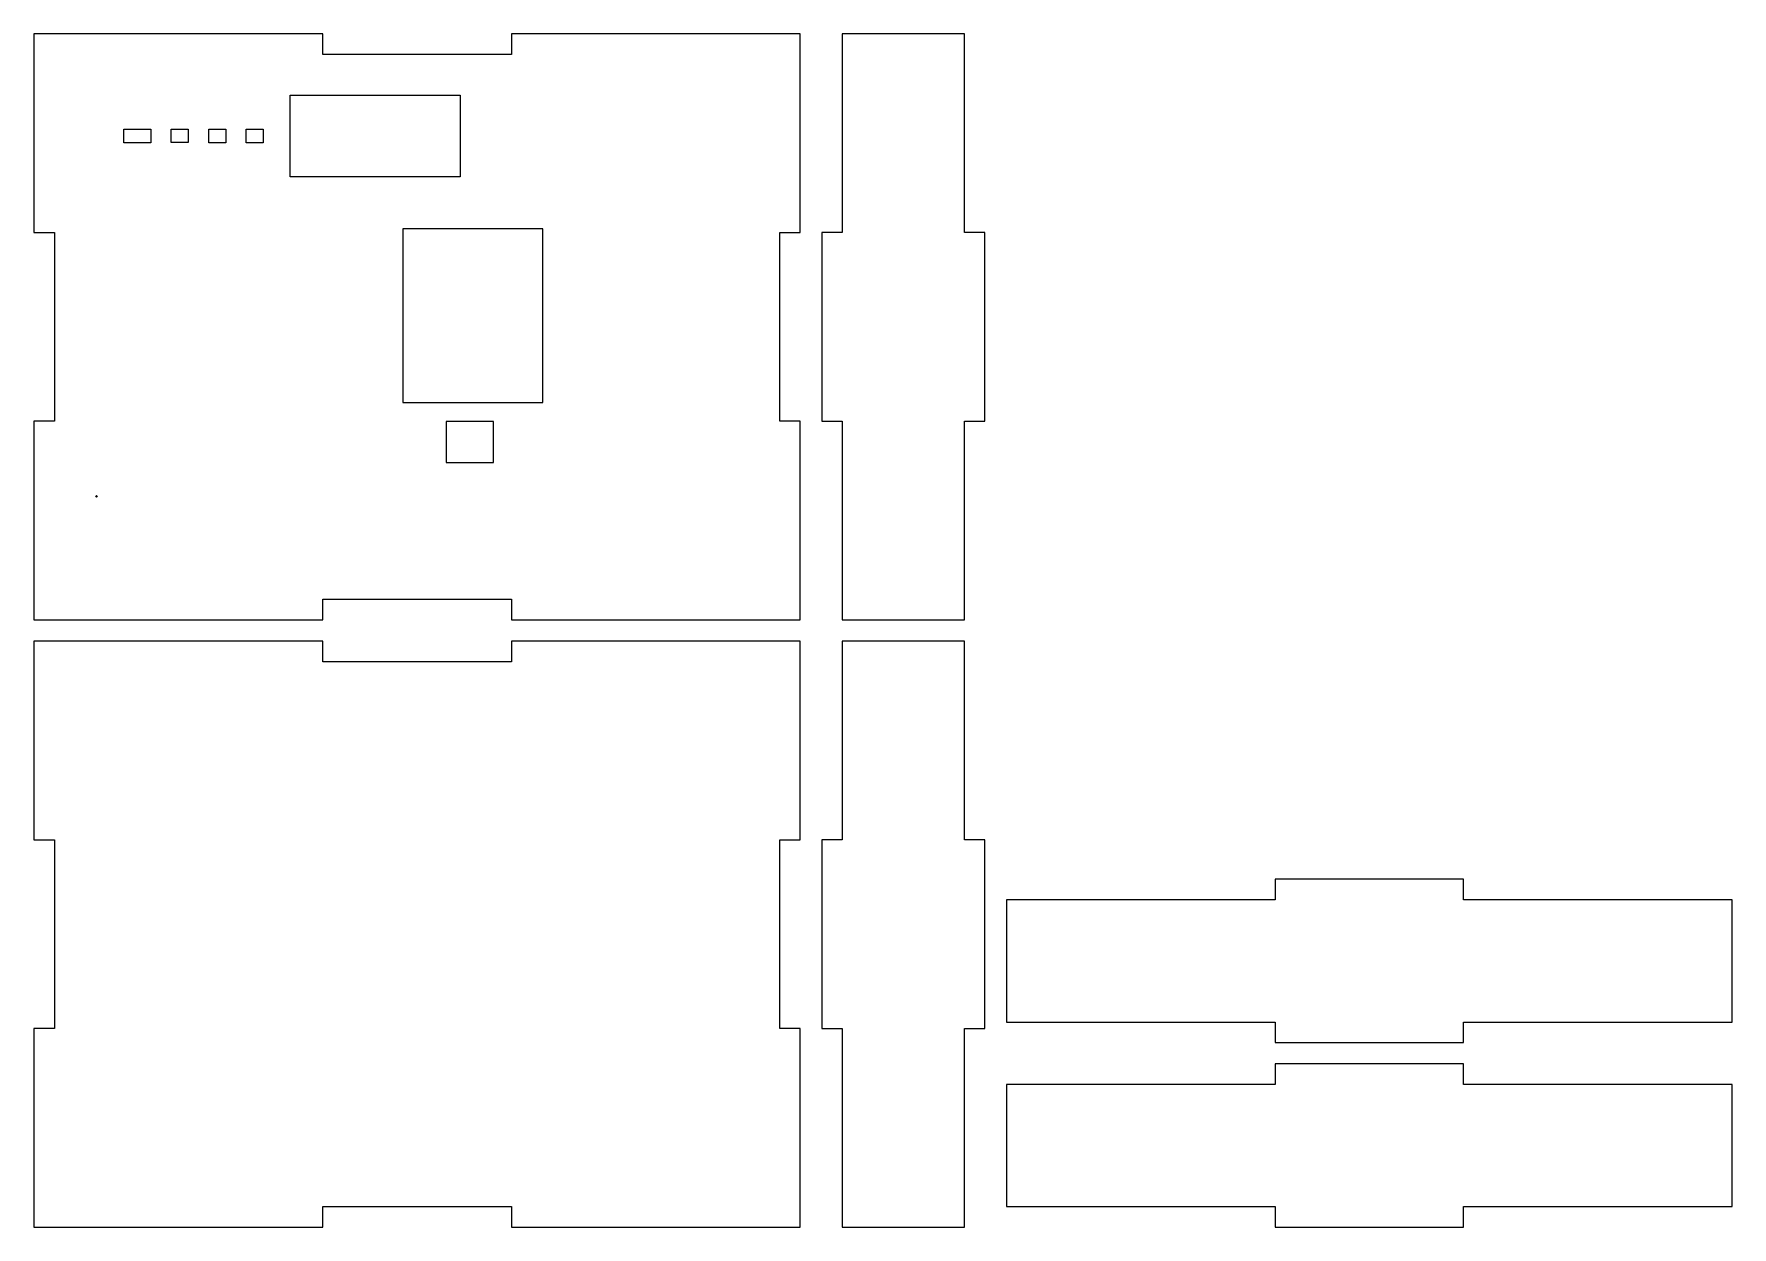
# Model space of a CAD drawing. Header units: inches. Extents: x -17 to -7.17, y 4.09 to 11.
import ezdxf

# ---------------------------------------------------------------- set-up
doc = ezdxf.new("R2010")
doc.units = ezdxf.units.IN
doc.header["$MEASUREMENT"] = 0
for name, color, linetype in [('back_outsideCutPath', 7, 'Continuous'), ('bottom_outsideCutPath', 7, 'Continuous'), ('front_outsideCutPath', 7, 'Continuous'), ('left_outsideCutPath', 7, 'Continuous'), ('right_outsideCutPath', 7, 'Continuous'), ('top_outsideCutPath', 7, 'Continuous')]:
    doc.layers.add(name, color=color, linetype=linetype)

msp = doc.modelspace()

# ---------------------------------------------------------------- linework, layer by layer
at = {"layer": 'back_outsideCutPath', "lineweight": 9}
for points in [[(-17.003, 10.9999), (-17.003, 10.9999), (-17.003, 9.8502), (-17.003, 9.8502)], [(-16.4222, 10.9999), (-16.4222, 10.9999), (-17.003, 10.9999), (-17.003, 10.9999)], [(-15.3307, 10.9999), (-15.3307, 10.9999), (-16.4222, 10.9999), (-16.4222, 10.9999)], [(-15.3307, 10.8819), (-15.3307, 10.8819), (-15.3307, 10.9999), (-15.3307, 10.9999)], [(-12.567, 10.9999), (-12.567, 10.9999), (-14.2392, 10.9999), (-14.2392, 10.9999)], [(-14.2392, 10.9999), (-14.2392, 10.9999), (-14.2392, 10.8819), (-14.2392, 10.8819)], [(-12.567, 10.9417), (-12.567, 10.9417), (-12.567, 10.9999), (-12.567, 10.9999)], [(-12.567, 9.8502), (-12.567, 9.8502), (-12.567, 10.9417), (-12.567, 10.9417)], [(-14.2392, 10.8819), (-14.2392, 10.8819), (-15.3307, 10.8819), (-15.3307, 10.8819)], [(-17.003, 9.8502), (-17.003, 9.8502), (-16.885, 9.8502), (-16.885, 9.8502)], [(-16.885, 9.8502), (-16.885, 9.8502), (-16.885, 8.7587), (-16.885, 8.7587)], [(-12.685, 8.7587), (-12.685, 8.7587), (-12.685, 9.8502), (-12.685, 9.8502)], [(-12.685, 9.8502), (-12.685, 9.8502), (-12.567, 9.8502), (-12.567, 9.8502)], [(-16.885, 8.7587), (-16.885, 8.7587), (-17.003, 8.7587), (-17.003, 8.7587)], [(-17.003, 8.7587), (-17.003, 8.7587), (-17.003, 7.6672), (-17.003, 7.6672)], [(-12.567, 8.7587), (-12.567, 8.7587), (-12.685, 8.7587), (-12.685, 8.7587)], [(-12.567, 7.6089), (-12.567, 7.6089), (-12.567, 8.7587), (-12.567, 8.7587)], [(-15.3307, 7.6089), (-15.3307, 7.6089), (-15.3307, 7.7269), (-15.3307, 7.7269)], [(-15.3307, 7.7269), (-15.3307, 7.7269), (-14.2392, 7.7269), (-14.2392, 7.7269)], [(-14.2392, 7.7269), (-14.2392, 7.7269), (-14.2392, 7.6089), (-14.2392, 7.6089)], [(-17.003, 7.6672), (-17.003, 7.6672), (-17.003, 7.6089), (-17.003, 7.6089)], [(-17.003, 7.6089), (-17.003, 7.6089), (-15.3307, 7.6089), (-15.3307, 7.6089)], [(-14.2392, 7.6089), (-14.2392, 7.6089), (-13.1477, 7.6089), (-13.1477, 7.6089)], [(-13.1477, 7.6089), (-13.1477, 7.6089), (-12.567, 7.6089), (-12.567, 7.6089)]]:
    msp.add_open_spline(points, degree=3, dxfattribs=at)
at = {"layer": 'bottom_outsideCutPath', "lineweight": 9}
for points in [[(-8.7272, 6.1059), (-8.7272, 6.1059), (-9.8187, 6.1059), (-9.8187, 6.1059)], [(-9.8187, 6.1059), (-9.8187, 6.1059), (-9.8187, 5.9879), (-9.8187, 5.9879)], [(-8.7272, 5.9879), (-8.7272, 5.9879), (-8.7272, 6.1059), (-8.7272, 6.1059)], [(-11.373, 5.9879), (-11.373, 5.9879), (-11.373, 5.2799), (-11.373, 5.2799)], [(-10.9102, 5.9879), (-10.9102, 5.9879), (-11.373, 5.9879), (-11.373, 5.9879)], [(-9.8187, 5.9879), (-9.8187, 5.9879), (-10.9102, 5.9879), (-10.9102, 5.9879)], [(-7.173, 5.9879), (-7.173, 5.9879), (-8.7272, 5.9879), (-8.7272, 5.9879)], [(-7.173, 5.2799), (-7.173, 5.2799), (-7.173, 5.9879), (-7.173, 5.9879)], [(-11.373, 5.2799), (-11.373, 5.2799), (-9.8187, 5.2799), (-9.8187, 5.2799)], [(-9.8187, 5.2799), (-9.8187, 5.2799), (-9.8187, 5.1619), (-9.8187, 5.1619)], [(-8.7272, 5.1619), (-8.7272, 5.1619), (-8.7272, 5.2799), (-8.7272, 5.2799)], [(-8.7272, 5.2799), (-8.7272, 5.2799), (-7.6357, 5.2799), (-7.6357, 5.2799)], [(-7.6357, 5.2799), (-7.6357, 5.2799), (-7.173, 5.2799), (-7.173, 5.2799)], [(-9.8187, 5.1619), (-9.8187, 5.1619), (-8.7272, 5.1619), (-8.7272, 5.1619)]]:
    msp.add_open_spline(points, degree=3, dxfattribs=at)
at = {"layer": 'front_outsideCutPath', "color": 250, "lineweight": 18}
msp.add_lwpolyline([(-14.8668, 8.867), (-14.0564, 8.867), (-14.0564, 9.8712), (-14.8668, 9.8712), (-14.8668, 8.867)], close=True, dxfattribs=at)
at = {"layer": 'front_outsideCutPath', "color": 250, "lineweight": 9}
msp.add_lwpolyline([(-14.6176, 8.5197), (-14.342, 8.5197), (-14.342, 8.7559), (-14.6176, 8.7559), (-14.6176, 8.5197)], close=True, dxfattribs=at)
at = {"layer": 'front_outsideCutPath', "lineweight": 9}
for points in [[(-15.519, 10.1735), (-15.519, 10.1735), (-15.519, 10.6459), (-15.519, 10.6459)], [(-15.519, 10.6459), (-15.519, 10.6459), (-14.5348, 10.6459), (-14.5348, 10.6459)], [(-14.5348, 10.6459), (-14.5348, 10.6459), (-14.5348, 10.1735), (-14.5348, 10.1735)], [(-16.4836, 10.4491), (-16.4836, 10.4491), (-16.3261, 10.4491), (-16.3261, 10.4491)], [(-16.4836, 10.3703), (-16.4836, 10.3703), (-16.4836, 10.4491), (-16.4836, 10.4491)], [(-16.3261, 10.4491), (-16.3261, 10.4491), (-16.3261, 10.3703), (-16.3261, 10.3703)], [(-16.208, 10.4491), (-16.208, 10.4491), (-16.1096, 10.4491), (-16.1096, 10.4491)], [(-16.208, 10.3717), (-16.208, 10.3717), (-16.208, 10.4491), (-16.208, 10.4491)], [(-16.1096, 10.4491), (-16.1096, 10.4491), (-16.1096, 10.3717), (-16.1096, 10.3717)], [(-15.9914, 10.4491), (-15.9914, 10.4491), (-15.893, 10.4491), (-15.893, 10.4491)], [(-15.9914, 10.3703), (-15.9914, 10.3703), (-15.9914, 10.4491), (-15.9914, 10.4491)], [(-15.893, 10.4491), (-15.893, 10.4491), (-15.893, 10.3703), (-15.893, 10.3703)], [(-15.7749, 10.4491), (-15.7749, 10.4491), (-15.6765, 10.4491), (-15.6765, 10.4491)], [(-15.7749, 10.3703), (-15.7749, 10.3703), (-15.7749, 10.4491), (-15.7749, 10.4491)], [(-15.6765, 10.4491), (-15.6765, 10.4491), (-15.6765, 10.3703), (-15.6765, 10.3703)], [(-16.3261, 10.3703), (-16.3261, 10.3703), (-16.4836, 10.3703), (-16.4836, 10.3703)], [(-16.1096, 10.3717), (-16.1096, 10.3717), (-16.208, 10.3717), (-16.208, 10.3717)], [(-15.893, 10.3703), (-15.893, 10.3703), (-15.9914, 10.3703), (-15.9914, 10.3703)], [(-15.6765, 10.3703), (-15.6765, 10.3703), (-15.7749, 10.3703), (-15.7749, 10.3703)], [(-14.5348, 10.1735), (-14.5348, 10.1735), (-15.519, 10.1735), (-15.519, 10.1735)], [(-17.003, 7.4839), (-17.003, 7.4839), (-17.003, 6.3342), (-17.003, 6.3342)], [(-16.4222, 7.4839), (-16.4222, 7.4839), (-17.003, 7.4839), (-17.003, 7.4839)], [(-15.3307, 7.4839), (-15.3307, 7.4839), (-16.4222, 7.4839), (-16.4222, 7.4839)], [(-15.3307, 7.3659), (-15.3307, 7.3659), (-15.3307, 7.4839), (-15.3307, 7.4839)], [(-12.567, 7.4839), (-12.567, 7.4839), (-14.2392, 7.4839), (-14.2392, 7.4839)], [(-14.2392, 7.4839), (-14.2392, 7.4839), (-14.2392, 7.3659), (-14.2392, 7.3659)], [(-12.567, 7.4257), (-12.567, 7.4257), (-12.567, 7.4839), (-12.567, 7.4839)], [(-12.567, 6.3342), (-12.567, 6.3342), (-12.567, 7.4257), (-12.567, 7.4257)], [(-14.2392, 7.3659), (-14.2392, 7.3659), (-15.3307, 7.3659), (-15.3307, 7.3659)], [(-17.003, 6.3342), (-17.003, 6.3342), (-16.885, 6.3342), (-16.885, 6.3342)], [(-16.885, 6.3342), (-16.885, 6.3342), (-16.885, 5.2427), (-16.885, 5.2427)], [(-12.685, 5.2427), (-12.685, 5.2427), (-12.685, 6.3342), (-12.685, 6.3342)], [(-12.685, 6.3342), (-12.685, 6.3342), (-12.567, 6.3342), (-12.567, 6.3342)], [(-16.885, 5.2427), (-16.885, 5.2427), (-17.003, 5.2427), (-17.003, 5.2427)], [(-17.003, 5.2427), (-17.003, 5.2427), (-17.003, 4.1512), (-17.003, 4.1512)], [(-12.567, 5.2427), (-12.567, 5.2427), (-12.685, 5.2427), (-12.685, 5.2427)], [(-12.567, 4.0929), (-12.567, 4.0929), (-12.567, 5.2427), (-12.567, 5.2427)], [(-17.003, 4.1512), (-17.003, 4.1512), (-17.003, 4.0929), (-17.003, 4.0929)], [(-15.3307, 4.0929), (-15.3307, 4.0929), (-15.3307, 4.2109), (-15.3307, 4.2109)], [(-15.3307, 4.2109), (-15.3307, 4.2109), (-14.2392, 4.2109), (-14.2392, 4.2109)], [(-14.2392, 4.2109), (-14.2392, 4.2109), (-14.2392, 4.0929), (-14.2392, 4.0929)], [(-17.003, 4.0929), (-17.003, 4.0929), (-15.3307, 4.0929), (-15.3307, 4.0929)], [(-14.2392, 4.0929), (-14.2392, 4.0929), (-13.1477, 4.0929), (-13.1477, 4.0929)], [(-13.1477, 4.0929), (-13.1477, 4.0929), (-12.567, 4.0929), (-12.567, 4.0929)]]:
    msp.add_open_spline(points, degree=3, dxfattribs=at)
msp.add_open_spline([(-16.6371, 8.3231), (-16.6371, 8.3253), (-16.6389, 8.327), (-16.6411, 8.327), (-16.6432, 8.327), (-16.645, 8.3253), (-16.645, 8.3231), (-16.645, 8.3209), (-16.6432, 8.3191), (-16.6411, 8.3191), (-16.6389, 8.3191), (-16.6371, 8.3209), (-16.6371, 8.3231)], degree=3, knots=[0, 0, 0, 0, 0.25, 0.25, 0.25, 0.5, 0.5, 0.5, 0.75, 0.75, 0.75, 1, 1, 1, 1], dxfattribs=at)
msp.add_open_spline([(-16.6371, 8.3231), (-16.6371, 8.3253), (-16.6389, 8.327), (-16.6411, 8.327), (-16.6432, 8.327), (-16.645, 8.3253), (-16.645, 8.3231), (-16.645, 8.3209), (-16.6432, 8.3191), (-16.6411, 8.3191), (-16.6389, 8.3191), (-16.6371, 8.3209), (-16.6371, 8.3231)], degree=3, knots=[0, 0, 0, 0, 0.25, 0.25, 0.25, 0.5, 0.5, 0.5, 0.75, 0.75, 0.75, 1, 1, 1, 1], dxfattribs=at)
msp.add_open_spline([(-16.6371, 8.3231), (-16.6371, 8.3253), (-16.6389, 8.327), (-16.6411, 8.327), (-16.6432, 8.327), (-16.645, 8.3253), (-16.645, 8.3231), (-16.645, 8.3209), (-16.6432, 8.3191), (-16.6411, 8.3191), (-16.6389, 8.3191), (-16.6371, 8.3209), (-16.6371, 8.3231)], degree=3, knots=[0, 0, 0, 0, 0.25, 0.25, 0.25, 0.5, 0.5, 0.5, 0.75, 0.75, 0.75, 1, 1, 1, 1], dxfattribs=at)
at = {"layer": 'left_outsideCutPath', "lineweight": 9}
for points in [[(-12.324, 7.4839), (-12.324, 7.4839), (-12.324, 6.3342), (-12.324, 6.3342)], [(-11.616, 7.4839), (-11.616, 7.4839), (-12.324, 7.4839), (-12.324, 7.4839)], [(-11.616, 7.4257), (-11.616, 7.4257), (-11.616, 7.4839), (-11.616, 7.4839)], [(-11.616, 6.3342), (-11.616, 6.3342), (-11.616, 7.4257), (-11.616, 7.4257)], [(-12.324, 6.3342), (-12.324, 6.3342), (-12.442, 6.3342), (-12.442, 6.3342)], [(-12.442, 6.3342), (-12.442, 6.3342), (-12.442, 5.2427), (-12.442, 5.2427)], [(-11.498, 6.3342), (-11.498, 6.3342), (-11.616, 6.3342), (-11.616, 6.3342)], [(-11.498, 5.2427), (-11.498, 5.2427), (-11.498, 6.3342), (-11.498, 6.3342)], [(-12.442, 5.2427), (-12.442, 5.2427), (-12.324, 5.2427), (-12.324, 5.2427)], [(-12.324, 5.2427), (-12.324, 5.2427), (-12.324, 4.1512), (-12.324, 4.1512)], [(-11.616, 4.0929), (-11.616, 4.0929), (-11.616, 5.2427), (-11.616, 5.2427)], [(-11.616, 5.2427), (-11.616, 5.2427), (-11.498, 5.2427), (-11.498, 5.2427)], [(-12.324, 4.1512), (-12.324, 4.1512), (-12.324, 4.0929), (-12.324, 4.0929)], [(-12.324, 4.0929), (-12.324, 4.0929), (-11.616, 4.0929), (-11.616, 4.0929)]]:
    msp.add_open_spline(points, degree=3, dxfattribs=at)
at = {"layer": 'right_outsideCutPath', "lineweight": 9}
for points in [[(-12.324, 10.9999), (-12.324, 10.9999), (-12.324, 9.8502), (-12.324, 9.8502)], [(-11.616, 10.9999), (-11.616, 10.9999), (-12.324, 10.9999), (-12.324, 10.9999)], [(-11.616, 10.9417), (-11.616, 10.9417), (-11.616, 10.9999), (-11.616, 10.9999)], [(-11.616, 9.8502), (-11.616, 9.8502), (-11.616, 10.9417), (-11.616, 10.9417)], [(-12.324, 9.8502), (-12.324, 9.8502), (-12.442, 9.8502), (-12.442, 9.8502)], [(-12.442, 9.8502), (-12.442, 9.8502), (-12.442, 8.7587), (-12.442, 8.7587)], [(-11.498, 9.8502), (-11.498, 9.8502), (-11.616, 9.8502), (-11.616, 9.8502)], [(-11.498, 8.7587), (-11.498, 8.7587), (-11.498, 9.8502), (-11.498, 9.8502)], [(-12.442, 8.7587), (-12.442, 8.7587), (-12.324, 8.7587), (-12.324, 8.7587)], [(-12.324, 8.7587), (-12.324, 8.7587), (-12.324, 7.6672), (-12.324, 7.6672)], [(-11.616, 7.6089), (-11.616, 7.6089), (-11.616, 8.7587), (-11.616, 8.7587)], [(-11.616, 8.7587), (-11.616, 8.7587), (-11.498, 8.7587), (-11.498, 8.7587)], [(-12.324, 7.6672), (-12.324, 7.6672), (-12.324, 7.6089), (-12.324, 7.6089)], [(-12.324, 7.6089), (-12.324, 7.6089), (-11.616, 7.6089), (-11.616, 7.6089)]]:
    msp.add_open_spline(points, degree=3, dxfattribs=at)
at = {"layer": 'top_outsideCutPath', "lineweight": 9}
for points in [[(-8.7272, 5.0369), (-8.7272, 5.0369), (-9.8187, 5.0369), (-9.8187, 5.0369)], [(-9.8187, 5.0369), (-9.8187, 5.0369), (-9.8187, 4.9189), (-9.8187, 4.9189)], [(-8.7272, 4.9189), (-8.7272, 4.9189), (-8.7272, 5.0369), (-8.7272, 5.0369)], [(-11.373, 4.9189), (-11.373, 4.9189), (-11.373, 4.2109), (-11.373, 4.2109)], [(-10.9102, 4.9189), (-10.9102, 4.9189), (-11.373, 4.9189), (-11.373, 4.9189)], [(-9.8187, 4.9189), (-9.8187, 4.9189), (-10.9102, 4.9189), (-10.9102, 4.9189)], [(-7.173, 4.9189), (-7.173, 4.9189), (-8.7272, 4.9189), (-8.7272, 4.9189)], [(-7.173, 4.2109), (-7.173, 4.2109), (-7.173, 4.9189), (-7.173, 4.9189)], [(-11.373, 4.2109), (-11.373, 4.2109), (-9.8187, 4.2109), (-9.8187, 4.2109)], [(-9.8187, 4.2109), (-9.8187, 4.2109), (-9.8187, 4.0929), (-9.8187, 4.0929)], [(-8.7272, 4.0929), (-8.7272, 4.0929), (-8.7272, 4.2109), (-8.7272, 4.2109)], [(-8.7272, 4.2109), (-8.7272, 4.2109), (-7.6357, 4.2109), (-7.6357, 4.2109)], [(-7.6357, 4.2109), (-7.6357, 4.2109), (-7.173, 4.2109), (-7.173, 4.2109)], [(-9.8187, 4.0929), (-9.8187, 4.0929), (-8.7272, 4.0929), (-8.7272, 4.0929)]]:
    msp.add_open_spline(points, degree=3, dxfattribs=at)

doc.saveas('drawing.dxf')
